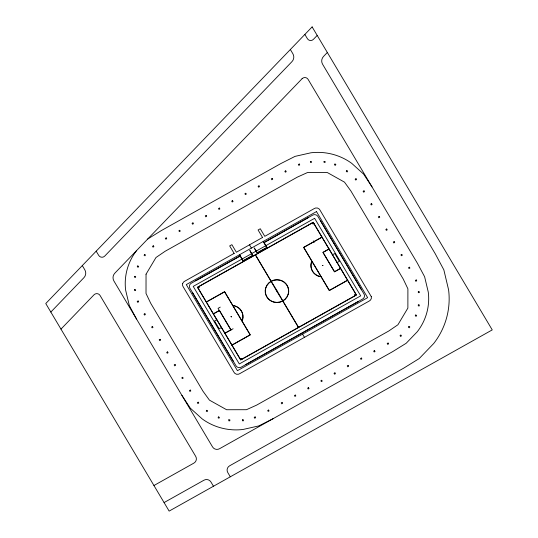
<?xml version="1.0" encoding="UTF-8"?>
<svg xmlns="http://www.w3.org/2000/svg" width="538" height="538" viewBox="0 0 538 538"><rect width="100%" height="100%" fill="white"/><g stroke="black" fill="none" stroke-linecap="round" stroke-linejoin="round"><path stroke-width="0.81" d="M371.314 296.572L371.314 298.61L370.326 300.265L369.129 301.085L239.746 373.648L238.421 374.246L236.451 374.246L234.743 373.291L233.902 372.135L183.216 286.855L182.597 285.57L182.597 283.533M337.05 262.578L339.391 261.32L334.75 253.519L332.484 254.79M182.604 283.654L183.593 281.999L184.79 281.186L234.171 253.358M50.834 312.06L83.894 277.716A6.859 6.651 -2.3 0 0 84.836 269.847L82.301 265.584M317.198 35.427L313.412 39.361A3.759 3.652 -2.3 0 1 307.406 38.702L304.871 34.439M60.969 329.115L94.036 294.777A3.759 3.652 -2.3 0 1 100.041 295.436L195.718 456.399A5.077 4.929 -2.3 0 1 193.855 463.131L153.935 485.518M327.339 52.482L323.553 56.416A6.859 6.651 -2.3 0 0 322.612 64.284L435.249 253.775L443.843 269.847L448.598 289.874A76.309 74.015 -2.3 0 1 433.722 343.493L419.23 358.55L403.507 368.268L229.639 465.8A5.077 4.929 -2.3 0 0 227.769 472.539L230.304 476.803M198.347 288.489L199.013 287.648L198.872 286.599M147.755 238.986L161.299 230.607L280.823 163.579L295.059 156.37L310.951 152.785A56.49 54.789 -2.3 0 1 351.704 163.33L363.614 174.11L372.02 186.908M234.178 253.485L229.679 245.913L231.878 244.682L236.377 252.248L262.578 237.433M262.578 237.554L258.079 229.988L260.284 228.751L264.783 236.323L314.172 208.623L315.497 208.024L317.467 208.018L319.175 208.973L320.016 210.129L371.321 296.694M240.244 255.765L191.32 283.203A3.813 3.692 -2.3 0 0 189.914 288.254L236.007 365.793A3.813 3.692 -2.3 0 0 241.206 367.138L362.599 299.061A3.813 3.692 -2.3 0 0 364.004 294.01L317.911 216.471A3.813 3.692 -2.3 0 0 312.712 215.126L263.781 242.564M240.15 256.101L195.718 280.735M264.131 242.658L308.308 217.594M243.156 260.668L252.504 255.429M257.352 252.712L266.7 247.467M192.449 292.517L233.472 361.529M320.446 220.735L361.469 289.747M206.336 301.932L224.628 291.67L232.86 305.523L234.346 305.712A11.775 11.419 -2.3 0 1 242.658 319.686L242.08 321.031L250.318 334.885L232.026 345.147M321.892 237.124L303.6 247.379L311.838 261.233L311.26 262.578A11.775 11.419 -2.3 0 0 319.572 276.552L321.058 276.74L329.29 290.594L347.582 280.338M206.41 302.06L224.575 291.872L250.109 334.831L231.945 345.019M321.973 237.251L303.809 247.433L329.343 290.392L347.508 280.211M220.25 307.131L218.058 308.361L230.896 329.969M213.384 313.782L219.437 310.386L231.031 329.895M328.94 248.973L322.887 252.369L334.481 271.878L340.534 268.482M213.458 313.91L219.383 310.587M329.014 249.101L323.096 252.423L334.535 271.677L340.46 268.354M216.794 319.673L214.528 320.944L219.168 328.745L221.454 327.548M224.904 333.163L230.822 329.841M224.978 333.291L233.095 328.738M164.077 502.573L203.989 480.185A5.077 4.929 -2.3 0 1 210.93 481.981L213.465 486.244M273.096 418.685L258.859 425.894L242.968 429.485A56.49 54.789 -2.3 0 1 202.214 418.934L190.304 408.154L181.898 395.356M240.015 358.584L241.091 358.449L241.959 359.088M241.091 358.449L241.434 358.584M290.352 49.516L292.887 53.78A6.859 6.651 -2.3 0 1 291.952 61.648L104.728 256.088A3.759 3.652 -2.3 0 1 98.723 255.429L96.188 251.165M358.2 301.529L245.61 364.67M313.298 240.876L314.212 242.409M263.371 241.374L267.043 247.561L257.258 253.048L254.212 247.931L257.473 252.927M263.149 241.501L266.821 247.682M255.483 254.851L271.159 281.219L273.923 280.11L276.976 279.713L280.022 280.096A11.775 11.419 -2.3 0 1 288.328 294.078L287.151 296.828L285.274 299.195L282.894 300.971L298.57 327.339M251.381 248.099L249.471 244.777M302.538 334.165L304.434 337.239M255.348 254.925L271.024 281.293L268.644 283.069L266.767 285.436L265.59 288.193A11.775 11.419 -2.3 0 0 273.896 302.168L276.942 302.551L279.995 302.161L282.759 301.045L298.435 327.413M252.631 255.637L249.814 250.399L252.853 255.516L243.068 261.004L239.39 254.824M239.612 254.703L243.284 260.883M136.504 318.994L129.302 305.517L125.636 290.116A56.49 54.789 -2.3 0 1 136.612 250.553M198.737 286.673A1.271 1.231 -2.3 0 1 198.273 288.361M240.089 358.712A1.271 1.231 -2.3 0 1 241.824 359.162M313.903 223.68A1.426 1.379 -2.3 0 1 311.959 223.176M313.829 223.552A1.271 1.231 -2.3 0 1 312.094 223.102M355.181 295.591A1.271 1.231 -2.3 0 1 355.645 293.909M355.046 295.665A1.426 1.379 -2.3 0 1 355.571 293.775M134.594 289.612L134.594 290.601L135.61 290.594L135.61 289.612L134.594 289.612M134.608 276.377L134.608 277.359L135.623 277.359L135.623 276.371L134.608 276.377M146.04 274.198L146.02 293.445L150.707 303.264L203.021 391.274L209.43 400.131L226.606 409.734L246.451 409.707L256.586 405.134L388.792 330.991L397.932 324.757L407.878 308.072L407.898 288.819L403.211 279.007L350.897 190.99L344.488 182.14L327.312 172.537L307.467 172.557L297.332 177.13L165.126 251.273L155.986 257.514L146.04 274.198M228.825 419.828L228.825 420.817L229.84 420.817L229.84 419.828L228.825 419.828M242.47 419.815L242.47 420.797L243.485 420.797L243.485 419.815L242.47 419.815M310.433 161.467L310.433 162.456L311.448 162.449L311.448 161.467L310.433 161.467M324.078 161.454L324.078 162.436L325.093 162.436L325.093 161.447L324.078 161.454M418.295 304.905L418.295 305.893L419.31 305.893L419.31 304.905L418.295 304.905M418.308 291.67L418.308 292.659L419.324 292.652L419.324 291.67L418.308 291.67M230.99 316.674L231.582 316.821L230.99 316.674M276.666 291.058L282.685 300.917L279.955 302.013L276.942 302.403L273.936 302.026A11.621 11.271 -2.3 0 1 265.738 288.227L266.902 285.51L268.751 283.176L271.098 281.428L276.666 291.058M277.265 291.132L282.82 300.843L285.167 299.094L287.016 296.754L288.18 294.037A11.621 11.271 -2.3 0 0 279.982 280.244L276.976 279.861L273.963 280.251L271.233 281.354L277.265 291.132M322.336 265.442L322.928 265.597L322.336 265.442M242.504 319.653L241.986 320.87L232.961 305.685L234.306 305.86A11.621 11.271 -2.3 0 1 242.504 319.653M311.932 261.394L311.415 262.618A11.621 11.271 -2.3 0 0 319.612 276.411L320.957 276.579L311.932 261.394M137.775 265.933L137.271 266.787L138.145 267.278L138.656 266.424L137.775 265.933M144.614 254.461L144.103 255.315L144.984 255.806L145.495 254.951L144.614 254.461M334.972 164.009L334.461 164.863L335.342 165.354L335.853 164.5L334.972 164.009M346.781 170.613L346.27 171.467L347.151 171.958L347.662 171.104L346.781 170.613M206.767 410.312L206.256 411.166L207.137 411.657L207.648 410.803L206.767 410.312M218.576 416.916L218.065 417.77L218.946 418.261L219.457 417.407L218.576 416.916M408.934 326.458L408.423 327.312L409.304 327.803L409.815 326.949L408.934 326.458M415.773 314.986L415.262 315.84L416.143 316.331L416.647 315.476L415.773 314.986M312.127 26.9L45.764 303.533L169.147 511.1L492.236 329.902L312.127 26.9M302.087 78.703L114.863 273.143A6.859 6.651 -2.3 0 0 113.928 281.011L212.564 446.95A5.077 4.929 -2.3 0 0 219.497 448.746L392.619 351.657L406.163 343.284L417.306 331.711A56.49 54.789 -2.3 0 0 428.282 292.154L424.616 276.747L417.414 263.27L308.099 79.362A3.759 3.652 -2.3 0 0 302.087 78.703M153.31 245.799L152.483 246.364L153.061 247.171L153.895 246.606L153.31 245.799M355.988 178.71L355.154 179.275L355.739 180.082L356.573 179.517L355.988 178.71M198.179 402.182L197.345 402.754L197.93 403.554L198.764 402.989L198.179 402.182M400.857 335.093L400.023 335.665L400.608 336.472L401.435 335.9L400.857 335.093M166.208 237.877L165.327 238.368L165.838 239.222L166.713 238.731L166.208 237.877M179.746 230.284L178.865 230.775L179.369 231.629L180.25 231.138L179.746 230.284M192.954 222.88L192.073 223.371L192.577 224.225L193.458 223.727L192.954 222.88M206.155 215.469L205.281 215.967L205.785 216.821L206.666 216.323L206.155 215.469M219.363 208.065L218.482 208.556L218.993 209.41L219.874 208.919L219.363 208.065M232.571 200.661L231.69 201.151L232.201 202.006L233.075 201.508L232.571 200.661M245.779 193.25L244.898 193.747L245.402 194.595L246.283 194.104L245.779 193.25M258.986 185.845L258.106 186.336L258.61 187.19L259.491 186.699L258.986 185.845M272.188 178.441L271.313 178.932L271.818 179.786L272.699 179.288L272.188 178.441M285.725 170.849L284.844 171.34L285.355 172.194L286.236 171.703L285.725 170.849M316.478 211.589L186.282 284.609L237.44 370.675L367.636 297.655L316.478 211.589M314.609 218.32L193.216 286.404L239.309 363.944L360.702 295.86L314.609 218.32M144.89 313.721L144.009 314.219L144.52 315.073L145.394 314.575L144.89 313.721M364.011 190.835L363.13 191.326L363.634 192.18L364.515 191.689L364.011 190.835M313.25 222.281L197.433 287.238L240.668 359.983L356.486 295.026L313.25 222.281M313.197 222.483L197.634 287.292L240.721 359.781L356.284 294.972L313.197 222.483M152.496 326.512L151.615 327.01L152.119 327.864L153 327.366L152.496 326.512M371.617 203.626L370.736 204.117L371.24 204.971L372.121 204.48L371.617 203.626M160.095 339.31L159.214 339.801L159.725 340.655L160.606 340.157L160.095 339.31M379.216 216.417L378.335 216.915L378.846 217.762L379.727 217.271L379.216 216.417M167.587 351.906L166.706 352.397L167.21 353.251L168.091 352.76L167.587 351.906M386.708 229.013L385.827 229.511L386.331 230.365L387.212 229.867L386.708 229.013M175.072 364.502L174.191 364.993L174.702 365.847L175.583 365.356L175.072 364.502M394.193 241.616L393.312 242.107L393.823 242.961L394.704 242.463L394.193 241.616M182.678 377.293L181.797 377.79L182.301 378.638L183.182 378.147L182.678 377.293M401.799 254.407L400.918 254.898L401.422 255.752L402.303 255.261L401.799 254.407M190.284 390.084L189.403 390.581L189.907 391.429L190.788 390.938L190.284 390.084M409.398 267.198L408.524 267.689L409.028 268.543L409.909 268.052L409.398 267.198M268.563 410.07L267.682 410.568L268.193 411.422L269.074 410.924L268.563 410.07M282.1 402.485L281.219 402.975L281.73 403.83L282.605 403.332L282.1 402.485M295.308 395.074L294.427 395.571L294.932 396.419L295.813 395.928L295.308 395.074M308.516 387.669L307.635 388.16L308.139 389.014L309.02 388.523L308.516 387.669M321.717 380.265L320.843 380.756L321.347 381.61L322.228 381.112L321.717 380.265M334.925 372.854L334.044 373.352L334.555 374.199L335.436 373.708L334.925 372.854M348.133 365.45L347.252 365.941L347.756 366.795L348.637 366.304L348.133 365.45M361.341 358.046L360.46 358.537L360.964 359.391L361.845 358.893L361.341 358.046M374.549 350.635L373.668 351.132L374.172 351.98L375.053 351.489L374.549 350.635M388.08 343.042L387.199 343.54L387.71 344.394L388.591 343.896L388.08 343.042M299.283 164.036L298.355 164.453L298.785 165.348L299.706 164.931L299.283 164.036M138.131 300.991L137.21 301.408L137.641 302.302L138.562 301.885L138.131 300.991M416.277 279.968L415.356 280.385L415.787 281.273L416.708 280.856L416.277 279.968M255.133 416.923L254.212 417.34L254.635 418.228L255.557 417.818L255.133 416.923"/></g></svg>
